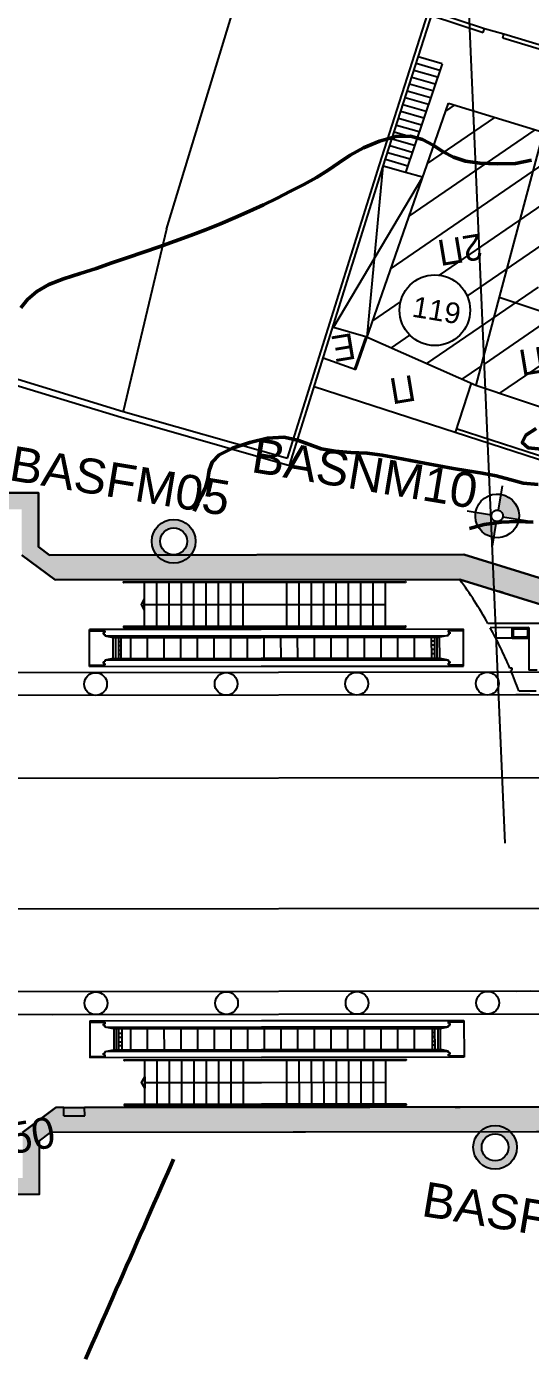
# Model space of a CAD drawing. Header units: metres. Extents: x 93017 to 94633, y 101979 to 102793.
# Drawn here: x 94074.48 to 94079.34, y 102356.58 to 102369.4 of the extents above; entities that cross this region are included whole.
import ezdxf
from ezdxf.enums import TextEntityAlignment as Align

# ---------------------------------------------------------------- set-up
doc = ezdxf.new("R2010")
doc.units = ezdxf.units.M
doc.header["$LTSCALE"] = 0.75
doc.header["$MEASUREMENT"] = 0
for name, color, linetype in [('CG_BR', 253, 'Continuous'), ('CG_DIAF', 253, 'Continuous'), ('CG_KG', 253, 'KG'), ('CG_KR', 253, 'Continuous'), ('CG_KT', 253, 'Continuous'), ('CG_KTISMATA_TXT', 252, 'Continuous'), ('CG_MD', 253, 'Continuous'), ('CG_SBL_BS', 253, 'Continuous'), ('CG_SK', 253, 'Continuous'), ('COREBOREHOLES', 6, 'Continuous'), ('GEOLOGY', 7, 'Continuous'), ('GSLAYER', 7, 'Continuous'), ('HATCH DIAKINDYNEYSHS', 112, 'Continuous'), ('KANABOS', 8, 'Continuous'), ('Od_skari', 8, 'Continuous'), ('OD_TEC', 7, 'Continuous'), ('OTM Line 0.25', 2, 'Continuous'), ('OTM Solid 252', 252, 'Continuous'), ('OTM Solid 253', 253, 'Continuous'), ('proteinomenes', 3, 'Continuous'), ('ΚΤΗΡΙΑ', 7, 'Continuous')]:
    doc.layers.add(name, color=color, linetype=linetype)
doc.styles.add('ARIAL', font='ARIAL.TTF')
doc.styles.add('GRSIMP', font='grsimp')
doc.styles.add('KTISMATA', font='win-sim.shx')
doc.linetypes.add('KG', pattern='A,5,-0.5,[114,OrizLt.shx,S=1,R=0,X=0,Y=0.5],-0.5', length=6)

# ---------------------------------------------------------------- blocks, each defined once
blk = doc.blocks.new('ARI_KAN')
at = {"layer": 'OTM Solid 252', "style": 'GRSIMP'}
blk.add_text('X:', height=1.499999999999999, rotation=90, dxfattribs=at).set_placement((1.199999999982538, 0.9999999999854481), align=Align.MIDDLE_LEFT)
blk.add_text('Y:', height=1.499999999999999, dxfattribs=at).set_placement((1.999999999985448, 1.199999999982538), align=Align.MIDDLE_LEFT)
blk.add_attdef('X', text='', height=1.499999999999999, rotation=90, dxfattribs=at).set_placement((1.199999999982538, 3.499999999970896), align=Align.MIDDLE_LEFT)
blk.add_attdef('Y', text='', height=1.499999999999999, dxfattribs=at).set_placement((4.5, 1.199999999982538), align=Align.MIDDLE_LEFT)
blk = doc.blocks.new('XAIDARI')
at = {"layer": 'Od_skari'}
for p, q in [((93942.72958492895, 102356.4556004454), (93989.01246404578, 102348.815036962)), ((93943.71810472272, 102355.0761699045), (93987.17985901968, 102347.9013290314)), ((93989.61142324109, 102349.1236575485), (93990.03457477238, 102351.6869071327)), ((93990.03457477238, 102351.6869071327), (93993.78382946903, 102351.0679651163)), ((93911.32503273607, 102350.7140855529), (94019.85608974418, 102332.7973429722)), ((93942.9884046613, 102350.6559959465), (94020.68677501932, 102337.8292370533)), ((93969.54236676526, 102350.8129596536), (93969.29810826686, 102350.8532829967)), ((93972.82123028248, 102350.1247465624), (93972.47755458397, 102348.0429235636)), ((93972.82855985903, 102350.1691456312), (93972.8277454611, 102350.1642123981)), ((93973.40909909066, 102350.0276988196), (93973.05809381562, 102347.9014767519)), ((93973.99696789884, 102349.9306510768), (93973.65329220028, 102347.8488280777)), ((93974.58483670706, 102349.833603334), (93974.24116100847, 102347.7517803347)), ((93942.80923723592, 102349.5706853789), (94020.50760759266, 102336.743926478)), ((93975.17270551526, 102349.7365555912), (93974.82902981664, 102347.6547325918)), ((93975.76057432345, 102349.6395078483), (93975.41689862478, 102347.5576848488)), ((93976.34844313154, 102349.5424601055), (93976.00476743288, 102347.4606371059)), ((93976.93631193973, 102349.4454123627), (93976.59263624102, 102347.3635893629)), ((93977.52418074793, 102349.3483646199), (93977.18050504914, 102347.26654162)), ((93978.55991004336, 102348.1081030817), (93972.64939243234, 102349.0838350579)), ((93979.59201851531, 102349.00699766), (93979.24834281653, 102346.9251746596)), ((93980.17988732345, 102348.9099499172), (93979.8362116247, 102346.8281269166)), ((93980.76775613168, 102348.8129021744), (93980.42408043283, 102346.7310791737)), ((93981.35562493988, 102348.7158544316), (93981.01194924097, 102346.6340314307)), ((93981.94349374807, 102348.6188066888), (93981.59981804913, 102346.5369836877)), ((93982.53136255626, 102348.5217589459), (93982.18768685736, 102346.4399359448)), ((93988.54757056503, 102347.675541719), (93990.33525311663, 102348.5966656319)), ((93989.01246404578, 102348.815036962), (93989.61142324109, 102349.1236575485)), ((93968.43645950682, 102346.7589893208), (93968.72638497817, 102348.5152191523)), ((93969.44894761565, 102348.3300558512), (93968.71579781205, 102348.4510871641)), ((93968.72638497807, 102348.5152191519), (93978.36445466954, 102346.9241279141)), ((93969.35698557954, 102348.264154532), (93969.34395522131, 102348.1852228542)), ((93969.42288689912, 102348.172192496), (93969.343955221, 102348.1852228543)), ((93969.43591725742, 102348.2511241737), (93969.35698557929, 102348.2641545321)), ((93969.4228868991, 102348.1721924959), (93969.4098565409, 102348.0932608181)), ((93969.4098565409, 102348.0932608181), (93969.79156601148, 102347.949670672)), ((93978.31477642868, 102346.6232008925), (93969.40985654082, 102348.0932608181)), ((93969.44894761567, 102348.3300558515), (93969.4359172574, 102348.2511241737)), ((93969.63648119078, 102346.9505890433), (93969.80107219858, 102347.9475867362)), ((93969.7498530282, 102346.9318731652), (93969.91444009829, 102347.9288811907)), ((93978.30182751022, 102346.5447625377), (93969.79156601148, 102347.949670672)), ((93970.04467602112, 102347.9073660678), (93969.88006118804, 102346.9103778795)), ((93970.04467602112, 102347.9073660678), (93969.88006118804, 102346.9103778795)), ((93970.01717698826, 102346.8877422527), (93970.18176455302, 102347.8847532753)), ((93984.12313113015, 102347.18970421), (93978.55991004336, 102348.1081030817)), ((93983.11923136441, 102348.4247112031), (93982.77555566544, 102346.3428882018)), ((93983.70710017256, 102348.3276634603), (93983.3634244736, 102346.2458404589)), ((93984.29496898073, 102348.2306157175), (93983.95129328175, 102346.1487927159)), ((93987.24501081092, 102348.2959874207), (93987.17985901968, 102347.9013290314)), ((93988.1665049925, 102347.7384495535), (93987.17985901971, 102347.9013290315)), ((93988.2316567837, 102348.1331079426), (93987.24501081092, 102348.2959874207)), ((93988.2316567837, 102348.1331079426), (93988.16650499249, 102347.7384495535)), ((93969.94632448518, 102347.3117440119), (93970.08343977667, 102347.2891072559)), ((93969.98289929368, 102347.5333459957), (93970.12001458513, 102347.5107092397)), ((93970.01229101408, 102347.7112809923), (93970.14938094409, 102347.6886428382)), ((93971.01733737238, 102347.7473154147), (93970.8526662198, 102346.749816336)), ((93971.81150682807, 102347.6162107326), (93971.6468356755, 102346.6187116539)), ((93972.60567628377, 102347.4851060505), (93972.44100513122, 102346.4876069718)), ((93973.39984573946, 102347.3540013684), (93973.23517458687, 102346.3565022897)), ((93988.16650499249, 102347.7384495535), (93988.54757056503, 102347.675541719)), ((93978.07452919852, 102345.1678980827), (93968.43645950682, 102346.7589893208)), ((93969.18019647646, 102346.7020899961), (93968.44704667287, 102346.823121309)), ((93969.12732551523, 102346.8729837104), (93969.11429515693, 102346.7940520325)), ((93969.1932268348, 102346.7810216743), (93969.11429515695, 102346.7940520326)), ((93969.20625719304, 102346.8599533521), (93969.12732551523, 102346.8729837104)), ((93969.19322683482, 102346.7810216743), (93969.18019647653, 102346.7020899965)), ((93969.21928755131, 102346.9388850299), (93969.20625719303, 102346.8599533521)), ((93969.62689485891, 102346.9521715934), (93969.21928755131, 102346.9388850299)), ((93978.12420743928, 102345.4688251043), (93969.21928755078, 102346.93888503)), ((93978.13715635784, 102345.5472634591), (93969.62689485894, 102346.9521715935)), ((93969.91338994428, 102347.1122453126), (93970.05050523578, 102347.0896085566)), ((93974.19401519514, 102347.2228966863), (93974.02934404262, 102346.2253976076)), ((93974.98814346649, 102347.0915425289), (93974.82347231389, 102346.0940434503)), ((93975.78231292221, 102346.9604378468), (93975.61764176963, 102345.9629387682)), ((93976.57648237787, 102346.8293331647), (93976.41181122529, 102345.8318340861)), ((93977.37065183355, 102346.6982284827), (93977.20598068097, 102345.700729404)), ((93985.75451206016, 102345.3950194662), (93978.31477642871, 102346.6232008925)), ((93978.36445466951, 102346.9241279141), (93986.53734010439, 102345.5749151755)), ((93978.16482128926, 102346.5671238005), (93978.0001501367, 102345.5696247219)), ((93985.34690475237, 102345.3817329027), (93978.30182751028, 102346.5447625377)), ((93978.95894956058, 102346.4357696431), (93978.79427840801, 102345.4382705645)), ((93979.75311901626, 102346.3046649611), (93979.58844786369, 102345.3071658825)), ((93980.547288472, 102346.173560279), (93980.38261731937, 102345.1760612003)), ((93981.34145792763, 102346.0424555969), (93981.17678677506, 102345.0449565183)), ((93965.05810392206, 102345.8977531473), (93965.72283614926, 102345.7880164828)), ((93985.56394307016, 102344.2406436781), (93978.12420743925, 102345.4688251043)), ((93985.18223359954, 102344.3842338242), (93978.13715635784, 102345.5472634591)), ((93982.13562738331, 102345.9113509148), (93981.97095623074, 102344.9138518362)), ((93982.92983802344, 102345.780495708), (93982.76516687089, 102344.7829966293)), ((93983.72400747909, 102345.6493910259), (93983.55933632654, 102344.6518919473)), ((93984.51817693481, 102345.5182863438), (93984.35350578227, 102344.5207872651)), ((93984.79195147037, 102344.448663165), (93984.95654491008, 102345.4456732176)), ((93985.09362754977, 102345.4230247326), (93984.92906727061, 102344.4260275382)), ((93985.09362754977, 102345.4230247326), (93984.92906727061, 102344.4260275382)), ((93985.05927543044, 102344.4045322524), (93985.22386837535, 102345.4015393081)), ((93985.1726472679, 102344.3858163744), (93985.33723316297, 102345.3828149113)), ((93985.75451205985, 102345.3950194662), (93985.34690475221, 102345.3817329027)), ((93985.76754241812, 102345.4739511441), (93985.75451205985, 102345.3950194662)), ((93985.84647409598, 102345.4609207858), (93985.76754241814, 102345.4739511441)), ((93985.7936031346, 102345.6318144997), (93985.78057277638, 102345.5528828219)), ((93985.85950445426, 102345.5398524637), (93985.7805727764, 102345.552882822)), ((93986.52675293828, 102345.5107831873), (93985.7936031347, 102345.6318145002)), ((93985.85950445422, 102345.5398524636), (93985.84647409596, 102345.4609207858)), ((93986.24741463286, 102343.8186853431), (93986.53734010423, 102345.5749151746)), ((93986.24741463305, 102343.818685344), (93978.07452919852, 102345.1678980827)), ((93984.99532245939, 102344.8273950092), (93984.85820677795, 102344.8500294031)), ((93985.03191310959, 102345.0489943778), (93984.89479742812, 102345.0716287718)), ((93985.06127076467, 102345.226934998), (93984.92417864973, 102345.2495599167)), ((93910.29889202463, 102344.4982159243), (94018.82994903275, 102326.5814733436)), ((93984.96238888169, 102344.6278961508), (93984.82527320023, 102344.6505305448)), ((93985.18223359971, 102344.3842338242), (93985.56394307026, 102344.2406436781)), ((93985.53788235376, 102344.0827803224), (93985.52485199549, 102344.0038486446)), ((93985.61681403161, 102344.0697499642), (93985.53788235379, 102344.0827803225)), ((93985.56394307026, 102344.2406436781), (93985.55091271203, 102344.1617120002)), ((93985.62984438987, 102344.1486816421), (93985.55091271205, 102344.1617120003)), ((93985.62984438988, 102344.148681642), (93985.61681403161, 102344.0697499642)), ((93986.25800179917, 102343.8828173322), (93985.52485199558, 102344.0038486451)), ((93940.48006070008, 102335.4616479651), (94015.71520285851, 102323.0415286723)), ((93940.3008932747, 102334.3763373978), (94017.99926363144, 102321.5495784969)), ((93965.12796343658, 102325.7371492128), (93948.32291987997, 102334.1669172872)), ((93964.75275902917, 102324.5828477375), (93947.64654981744, 102333.1636869244)), ((93963.22189639219, 102331.5046274796), (93962.40035769933, 102331.640250385)), ((93962.72892738653, 102331.7887157363), (93963.39364290016, 102331.6789818308)), ((93962.18814592267, 102330.6617483862), (93962.58280431182, 102330.596596595)), ((93962.24919975789, 102328.5757797698), (93962.58280431182, 102330.596596595)), ((93962.48413971452, 102330.6128845428), (93962.58280431182, 102330.596596595)), ((93963.37212109004, 102330.4662930126), (93963.35583314225, 102330.3676284153)), ((93963.35583314225, 102330.3676284153), (93963.46713317375, 102330.3492545593)), ((93963.37212109004, 102330.4662930126), (93963.44199906096, 102330.4547572765)), ((93965.65122043401, 102329.8873431931), (93965.36129496366, 102328.1311133614)), ((93966.3737830716, 102329.7021798923), (93965.64063326796, 102329.8232112049)), ((93975.28929012638, 102328.296251959), (93965.65122043401, 102329.8873431931)), ((93966.26879067728, 102329.5573468945), (93966.28182103546, 102329.6362785723)), ((93966.34772235506, 102329.5443165362), (93966.26879067726, 102329.5573468945)), ((93966.36075271336, 102329.623248214), (93966.28182103545, 102329.6362785722)), ((93966.33469199689, 102329.4653848585), (93966.34772235509, 102329.5443165363)), ((93966.71640146752, 102329.3217947125), (93966.33469199689, 102329.4653848585)), ((93975.2396118856, 102327.9953249374), (93966.33469199632, 102329.4653848585)), ((93966.36075271336, 102329.6232482141), (93966.37378307154, 102329.7021798919)), ((93966.72598779938, 102329.3202121623), (93966.56140190478, 102328.3232136253)), ((93966.8393596368, 102329.3014962843), (93966.67476669245, 102328.3044892286)), ((93975.22666296715, 102327.9168865825), (93966.7164014675, 102329.3217947124)), ((93962.31482000435, 102328.6663003932), (93962.36367872279, 102328.9622631404)), ((93963.11995115019, 102328.9387681292), (93962.33063437195, 102329.0690717116)), ((93963.01314257899, 102328.9057237784), (93962.42115499532, 102329.0034514652)), ((93963.00547218531, 102328.5522847586), (93963.05433090375, 102328.8482475058)), ((93963.11995115019, 102328.9387681292), (93963.03851653617, 102328.4454761874)), ((93963.11995115019, 102328.9387681292), (93963.89837907034, 102328.8102621232)), ((93966.80500751804, 102328.2830038042), (93966.96956779665, 102329.2800009986)), ((93966.80500751804, 102328.2830038042), (93966.96956779665, 102329.2800009986)), ((93966.90331260802, 102328.8786335276), (93967.04042828946, 102328.8559991338)), ((93966.9362461857, 102329.078132386), (93967.07336186714, 102329.055497992)), ((93967.10668359687, 102329.2573653719), (93966.94209015768, 102328.2603553191)), ((93967.77750167651, 102328.1219403771), (93967.94217282855, 102329.1194394559)), ((93968.57167113227, 102327.9908356955), (93968.73634228429, 102328.9883347742)), ((93969.36584058804, 102327.8597310138), (93969.53051174009, 102328.8572300925)), ((93970.1600100438, 102327.7286263321), (93970.3246811958, 102328.7261254108)), ((93962.24919975789, 102328.5757797698), (93964.07796264926, 102328.2738802503)), ((93962.94799591276, 102328.5110964339), (93962.3560083291, 102328.6088241207)), ((93965.3612949637, 102328.1311133619), (93974.99936465573, 102326.5400221275)), ((93966.1050319333, 102328.074214037), (93965.37188212966, 102328.1952453496)), ((93966.03913061357, 102328.1661760727), (93966.05216097181, 102328.2451077505)), ((93966.11806229145, 102328.1531457145), (93966.03913061331, 102328.1661760728)), ((93966.13109264964, 102328.2320773923), (93966.0521609715, 102328.2451077506)), ((93966.10503193326, 102328.0742140368), (93966.11806229145, 102328.1531457145)), ((93966.13109264964, 102328.2320773924), (93966.1441230079, 102328.3110090702)), ((93966.1441230079, 102328.3110090702), (93966.5517303155, 102328.3242956339)), ((93975.04904289644, 102326.8409491491), (93966.14412300783, 102328.3110090702)), ((93975.06199181496, 102326.9193875039), (93966.5517303155, 102328.3242956339)), ((93966.83736430298, 102328.4790935387), (93966.97445641797, 102328.4564686201)), ((93966.86672195804, 102328.6570341589), (93967.00383763945, 102328.6343997651)), ((93970.95417949956, 102327.5975216504), (93971.1188506516, 102328.5950207291)), ((93971.7483901397, 102327.466666444), (93971.91306129172, 102328.4641655227)), ((93972.5425595955, 102327.3355617623), (93972.70723074752, 102328.333060841)), ((93973.33672905124, 102327.2044570806), (93973.50140020325, 102328.2019561594)), ((93974.13089850698, 102327.0733523989), (93974.29556965899, 102328.0708514777)), ((93983.46217556145, 102326.9470392236), (93975.28929012638, 102328.296251959)), ((93974.92506796276, 102326.9422477172), (93975.08973911479, 102327.939746796)), ((93982.27174020946, 102326.7538569513), (93975.22666296715, 102327.9168865825)), ((93982.6793475171, 102326.767143515), (93975.23961188557, 102327.9953249374)), ((93975.7192786029, 102326.8113925109), (93975.88394975492, 102327.8088915895)), ((93976.51344805864, 102326.6802878291), (93976.67811921067, 102327.6777869079)), ((93977.30761751444, 102326.5491831474), (93977.47228866644, 102327.5466822262)), ((93978.10178697016, 102326.4180784658), (93978.26645812219, 102327.4155775445)), ((93968.72155382117, 102325.2908674283), (93969.06522951862, 102327.3726904272)), ((93969.30942262935, 102325.1938196855), (93969.66042790335, 102327.3200417534)), ((93969.89729143753, 102325.0967719427), (93970.24096713503, 102327.1785949419)), ((93970.48516024575, 102324.9997241998), (93970.82883594328, 102327.0815471993)), ((93971.07302905395, 102324.902676457), (93971.41670475148, 102326.9844994566)), ((93971.66089786214, 102324.8056287143), (93972.00457355968, 102326.8874517139)), ((93972.24876667024, 102324.7085809714), (93972.59244236784, 102326.7904039713)), ((93982.48877852855, 102325.6127677267), (93975.04904289647, 102326.8409491491)), ((93982.10706905772, 102325.7563578726), (93975.06199181502, 102326.9193875039)), ((93978.8959564259, 102326.2869737841), (93979.06062757793, 102327.2844728629)), ((93979.69008469734, 102326.1556196271), (93979.85475584939, 102327.1531187059)), ((93980.48425415307, 102326.0245149455), (93980.6489253051, 102327.0220140242)), ((93981.27842360885, 102325.8934102638), (93981.4430947609, 102326.8909093425)), ((93981.88145808024, 102326.8182862918), (93981.716870516, 102325.8212752692)), ((93981.85395904795, 102325.7986624766), (93982.01857388049, 102326.7956506651)), ((93981.85395904795, 102325.7986624766), (93982.01857388049, 102326.7956506651)), ((93982.14878204034, 102326.7741553794), (93981.98419497082, 102325.7771473538)), ((93982.26215387782, 102326.7554395014), (93982.09756287046, 102325.7584418084)), ((93982.27174020963, 102326.7538569513), (93982.67934751722, 102326.767143515)), ((93982.67934751722, 102326.767143515), (93982.69237787547, 102326.8460751928)), ((93982.7713095533, 102326.8330448346), (93982.69237787546, 102326.8460751928)), ((93982.70540823368, 102326.9250068707), (93982.7184385919, 102327.0039385485)), ((93982.78433991152, 102326.9119765124), (93982.70540823367, 102326.9250068706)), ((93983.45158839544, 102326.8829072353), (93982.7184385918, 102327.003938548)), ((93982.77130955331, 102326.8330448346), (93982.78433991152, 102326.9119765124)), ((93983.46217556158, 102326.9470392245), (93983.17225009124, 102325.1908093929)), ((93963.2066121424, 102326.7009399786), (93963.39381674681, 102326.6070341585)), ((93974.80390928226, 102325.3560469599), (93968.89339167073, 102326.3317789329)), ((93972.83663547842, 102324.6115332286), (93973.18031117602, 102326.6933562286)), ((93973.42450428662, 102324.5144854858), (93973.76817998418, 102326.596308486)), ((93974.99936465573, 102326.5400221275), (93983.17225009108, 102325.1908093919)), ((93975.49234205401, 102324.173118526), (93975.83601775175, 102326.2549415266)), ((93976.08021086217, 102324.0760707832), (93976.42388655998, 102326.157893784)), ((93981.91573577523, 102326.1726825488), (93981.77862048367, 102326.1953193047)), ((93981.95231058351, 102326.3942845327), (93981.81519529202, 102326.4169212886)), ((93981.98524512438, 102326.593783232), (93981.84812983284, 102326.616419988)), ((93965.12796343658, 102325.7371492128), (93984.01959428757, 102322.618442953)), ((93976.6680796704, 102323.9790230404), (93977.01175536816, 102326.0608460413)), ((93977.25594847859, 102323.8819752976), (93977.59962417635, 102325.9637982987)), ((93977.84381728679, 102323.7849275548), (93978.18749298457, 102325.866750556)), ((93978.43168609496, 102323.687879812), (93978.77536179284, 102325.7697028133)), ((93979.01955490313, 102323.5908320692), (93979.36323060097, 102325.6726550707)), ((93979.60742371128, 102323.4937843264), (93979.95109940918, 102325.575607328)), ((93980.19529251945, 102323.3967365836), (93980.53896821737, 102325.4785595854)), ((93980.54629779389, 102325.5229586542), (93980.5625857428, 102325.6216232584)), ((93981.88634405484, 102325.9947475522), (93981.74925412486, 102326.0173857062)), ((93982.48877852825, 102325.6127677267), (93982.10706905756, 102325.7563578727)), ((93982.44968745357, 102325.3759726933), (93982.46271781182, 102325.4549043711)), ((93982.54164948968, 102325.4418740128), (93982.46271781181, 102325.454904371)), ((93982.47574817002, 102325.5338360489), (93982.48877852825, 102325.6127677267)), ((93982.55467984789, 102325.5208056907), (93982.47574817002, 102325.5338360489)), ((93982.54164948966, 102325.4418740129), (93982.55467984789, 102325.5208056907)), ((93968.71422424469, 102325.2464683595), (93968.71503864262, 102325.2514015926)), ((93980.36713036953, 102324.4376480911), (93974.80390928226, 102325.3560469599)), ((93983.18283725712, 102325.2549413801), (93982.44968745348, 102325.3759726928)), ((93964.75275902917, 102324.5828477375), (93984.4746652074, 102321.3270762936)), ((93984.01959428757, 102322.618442953), (93984.40065905516, 102322.5555352514)), ((93984.40072041938, 102322.5554848076), (93985.79750003878, 102321.1086659305)), ((93984.4746652074, 102321.3270762936), (93984.94269779672, 102320.8422765615)), ((93984.94269779672, 102320.8422765615), (93984.5195601108, 102318.2790246917)), ((93984.5195601108, 102318.2790246917), (93988.2688181506, 102317.6601029269))]:
    blk.add_line(p, q, dxfattribs=at)
at = {"layer": 'Od_skari', "ltscale": 0.5}
blk.add_line((93985.90750447813, 102343.5707386533), (93987.95672860887, 102343.2324445116), dxfattribs=at)
at = {"layer": 'Od_skari'}
for points in [[(93978.73907747016, 102349.1934136566), (93971.8641134204, 102350.328360321, 0.9999999999999999), (93971.85678384385, 102350.2839612522), (93978.73174789365, 102349.1490145877)], [(93978.7317478936, 102349.1490145877), (93985.25941541886, 102348.0714010278, 0.9999999999999999), (93985.2667449954, 102348.1158000966), (93978.7390774701, 102349.1934136566)], [(93978.38074261848, 102347.0227925187), (93971.505778569, 102348.1577391849, -0.9999999999999999), (93971.51310814552, 102348.2021382537), (93978.38807219501, 102347.0671915875)], [(93978.38807219506, 102347.0671915875), (93984.91573972005, 102345.9895780259, -0.9999999999999999), (93984.90841014356, 102345.9451789571), (93978.3807426186, 102347.0227925187)], [(93974.98307670667, 102326.4413575229), (93968.1081126566, 102327.5763041855, 0.9999999999999999), (93968.1007830801, 102327.5319051168), (93974.97574713017, 102326.3969584541)], [(93974.97574713021, 102326.3969584541), (93981.50341465576, 102325.3193448959, 0.9999999999999999), (93981.5107442323, 102325.3637439647), (93974.98307670676, 102326.4413575229)], [(93974.62474185585, 102324.2707363849), (93967.74977780605, 102325.4056830492, -0.9999999999999999), (93967.75710738254, 102325.4500821181), (93974.63207143237, 102324.3151354538)], [(93974.63207143232, 102324.3151354538), (93981.15973895758, 102323.2375218939, -0.9999999999999999), (93981.15240938109, 102323.1931228251), (93974.62474185579, 102324.2707363849)]]:
    blk.add_lwpolyline(points, format="xyb", dxfattribs=at)
for points in [[(93984.16792298673, 102347.4610318525), (93984.27112802603, 102347.1652722882), (93984.0783392736, 102346.9183765675), (93984.16792298673, 102347.4610318525)], [(93959.33859413813, 102329.0562742299), (93958.10528667213, 102329.2598735774), (93958.70761798238, 102328.9577313525), (93964.1544683092, 102328.0585434347)], [(93980.32233851323, 102324.1663204487), (93980.51512726545, 102324.4132161696), (93980.41192222587, 102324.7089757337), (93980.32233851323, 102324.1663204487)]]:
    blk.add_lwpolyline(points, dxfattribs=at)
for centre in [(93967.17031187931, 102346.1065055025), (93973.38618150794, 102345.0803647911), (93979.60205113661, 102344.0542240796), (93985.81792076527, 102343.0280833682), (93964.6619679181, 102330.9121575213), (93970.87783754677, 102329.8860168099), (93977.0937071754, 102328.8598760985), (93983.30957680407, 102327.8337353871)]:
    blk.add_circle(centre, 0.5499999999999998, dxfattribs=at)
for centre, radius, start, end in [((93984.56374487239, 102335.430885679), 21.7, 190.4241416070286, 193.2567270458183), ((93984.56374487239, 102335.430885679), 21.7, 193.543088155031, 199.2576028910577), ((93962.364152303, 102328.6581564193), 0.04999999999999999, 170.6259288744168, 260.6259288744168), ((93962.41301102142, 102328.9541191665), 0.04999999999999999, 80.62592887441686, 170.6259288744168), ((93963.0049986051, 102328.8563914797), 0.04999999999999999, 350.6259288744168, 80.62592887441686), ((93962.95613988665, 102328.5604287325), 0.04999999999999999, 260.6259288744168, 350.6259288744168), ((93984.56374487239, 102335.430885679), 21.7, 199.8609900304403, 206.5444968630457)]:
    blk.add_arc(centre, radius, start, end, dxfattribs=at)

msp = doc.modelspace()

# ---------------------------------------------------------------- hatches: boundary and pattern name
at = {"layer": 'COREBOREHOLES'}
h = msp.add_hatch(color=253, dxfattribs=at)
edge = h.paths.add_edge_path()
edge.add_arc((94075.89506909698, 102364.4307738605), 0.2108105977794649, 0, 360)
edge = h.paths.add_edge_path(flags=16)
edge.add_arc((94075.89506909698, 102364.4307738605), 0.1295764878208026, 0, 360)
h = msp.add_hatch(color=253, dxfattribs=at)
edge = h.paths.add_edge_path()
edge.add_arc((94078.99727010065, 102358.5828560135), 0.2108105977794649, 0, 360)
edge = h.paths.add_edge_path(flags=16)
edge.add_arc((94078.99727010065, 102358.5828560135), 0.1295764878208026, 0, 360)
at = {"layer": 'HATCH DIAKINDYNEYSHS', "ltscale": 15}
h = msp.add_hatch(dxfattribs=at)
h.set_pattern_fill('ANSI31', color=256, scale=0.09999999999999998, angle=529.4408011586834, style=0)
h.set_pattern_definition([(214.4408011586833, (109260.2785531341, 125634.6140723832), (0.1795635332584616, -0.2618457323000268), [])])
h.paths.add_polyline_path([(94079.46215728525, 102368.3775295594), (94079.03733439723, 102366.785992542), (94079.52069443892, 102366.6254036401, -0.1622352070196872), (94079.41989180964, 102366.8160198357, -0.9195226595835598), (94080.07865522406, 102366.9832304487), (94080.3847701305, 102368.0896763772)])
h.paths.add_polyline_path([(94079.94102156098, 102366.4857564514), (94079.79751535167, 102366.533434171, -0.2246309496122117), (94079.52069443892, 102366.6254036401), (94079.03733439723, 102366.785992542), (94078.88985961612, 102366.2306268534), (94078.90387924606, 102365.9063069916), (94079.65143334543, 102365.655814679)])
h.paths.add_polyline_path([(94078.88985961612, 102366.2306268534), (94078.78812213926, 102368.5841472047), (94078.54816414698, 102368.6576684106), (94077.76220827512, 102366.4005854832), (94078.81192044052, 102365.9371207801)])
h.paths.add_polyline_path([(94078.07910007384, 102366.6053452665, -1), (94078.7519090226, 102366.7172203718, -1)], flags=16)
h.paths.add_polyline_path([(94079.46218163369, 102368.3776207772), (94078.78812213926, 102368.5841472047), (94078.88985961612, 102366.2306268534), (94079.03733439717, 102366.7859925411)])
h.paths.add_polyline_path([(94079.98701059134, 102367.6244130303), (94079.41744991482, 102367.5297061143), (94079.47896059227, 102367.1597852625), (94080.04852126879, 102367.2544921786)], flags=24)
h.paths.add_polyline_path([(94079.46521390436, 102366.3783281967), (94079.17749768632, 102366.3304865587), (94079.23900836374, 102365.9605657069), (94079.52672458178, 102366.008407345)], flags=24)
h.paths.add_polyline_path([(94078.67622298124, 102366.5639686456), (94078.15984778956, 102366.4781054462), (94078.10994553918, 102366.7782140408), (94078.6263207309, 102366.8640772402)], flags=8)
h.paths.add_polyline_path([(94078.91389200688, 102367.4767653501), (94078.34433133036, 102367.3820584341), (94078.4058420078, 102367.0121375823), (94078.97540268433, 102367.1068444984)], flags=24)
at = {"layer": 'OTM Solid 253'}
h = msp.add_hatch(color=256, dxfattribs=at)
h.paths.add_polyline_path([(94066.04297284147, 102348.9890662321), (94063.17427793283, 102350.9332552529), (94068.01108944601, 102358.6217444422), (94067.85677550276, 102358.7188235662), (94067.85480828848, 102360.4079134685), (94066.75481986081, 102360.409541311), (94066.75473272792, 102360.6495509737), (94068.09452520855, 102360.6511113755), (94068.09956592307, 102358.9591064971), (94068.32366195283, 102358.8181281813), (94063.39205105024, 102350.9789479678), (94066.13273637871, 102349.121514363)])
h.paths.add_polyline_path([(94091.4345096633, 102360.6782843667), (94091.43478918135, 102360.4382845294), (94090.33478992748, 102360.4370033301), (94090.33546077007, 102359.8610043331), (94084.08546473643, 102359.853725217), (94084.08676449534, 102358.7377259739), (94074.70490940183, 102358.7267993091), (94074.59686458351, 102358.6462619351), (94074.59746972671, 102358.1266737715), (94073.83747024214, 102358.1257886311), (94073.83686509896, 102358.6453767947), (94073.72863297681, 102358.7256622796), (94070.57877617086, 102358.7219937696), (94069.6893327146, 102357.308154016), (94069.18147126188, 102357.6276485306), (94065.2431225481, 102351.3673360442), (94066.90115399679, 102350.2431017503), (94066.81119738896, 102350.1113278012), (94065.03381988463, 102351.3164860488), (94069.37483702022, 102358.2384666755), (94069.51417875297, 102358.1508791104), (94069.26920911996, 102357.7614807702), (94069.63910153114, 102357.528782274), (94070.54070391481, 102358.9619495912), (94073.67373651775, 102358.9655985067), (94073.99677133851, 102358.7259745695), (94073.99728378827, 102358.2859748679), (94074.43728348987, 102358.2864873177), (94074.43677104011, 102358.7264870192), (94074.75924682477, 102358.9668627564), (94083.84648514005, 102358.9774462931), (94083.84518538127, 102360.0934455357), (94090.09518114575, 102360.1007216947), (94090.09451057212, 102360.6767237243)])
h.paths.add_polyline_path([(94066.7525368918, 102362.3575399733), (94068.09253597165, 102362.3591103827), (94068.0905653808, 102364.051099468), (94069.28787805453, 102364.0524939294), (94069.28401844516, 102367.3664324582), (94071.90670318065, 102367.3694869924), (94071.91028327197, 102364.2955483008), (94071.91056279001, 102364.0555484635), (94073.66780607658, 102364.0575950533), (94073.99026680825, 102364.297974608), (94073.98975198185, 102364.7379743068), (94074.42975168067, 102364.7384891332), (94074.43026650707, 102364.2984894344), (94074.7533163836, 102364.058859303), (94078.65531403257, 102364.0634038025), (94082.25205343962, 102362.95159202), (94082.92083387452, 102362.9523709213), (94083.24514936202, 102364.0087493546), (94083.8406245784, 102364.0094428803), (94083.84185445779, 102362.9534435965), (94090.09185021895, 102362.9607227123), (94090.09252105092, 102362.3847328699), (94091.4325201421, 102362.3862935123), (94091.43224063503, 102362.6262839343), (94090.33224190843, 102362.6250027355), (94090.33157107483, 102363.2010019911), (94084.08157477707, 102363.1937228747), (94084.08034489758, 102364.2497222356), (94083.06771188317, 102364.2485428631), (94082.73725405689, 102363.1721572626), (94082.35258357973, 102363.1717092522), (94078.69617999809, 102364.3034515585), (94074.69841517744, 102364.2987955245), (94074.59017231128, 102364.3790880729), (94074.58956436155, 102364.8986762332), (94073.82956488177, 102364.8977869876), (94073.83017283151, 102364.3781988273), (94073.7221252414, 102364.2976584794), (94072.07028316344, 102364.2957346461), (94072.06651672679, 102367.5296732292), (94069.12383220832, 102367.5262460043), (94069.12759864499, 102364.2923074212), (94067.8502860255, 102364.2908197872), (94067.85225662771, 102362.5988209349), (94066.75225737375, 102362.5975398106)])
msp.add_hatch(color=256, dxfattribs=at).paths.add_polyline_path([(94066.7525368918, 102362.3575399733), (94066.75225737375, 102362.5975398106), (94067.85225662771, 102362.5988209349), (94067.8502860255, 102364.2908197872), (94069.12759864499, 102364.2923074212), (94069.12383220832, 102367.5262460043), (94072.06651672679, 102367.5296732292), (94072.07028316344, 102364.2957346461), (94073.7221252414, 102364.2976584794), (94073.83017283151, 102364.3781988273), (94073.82956488177, 102364.8977869876), (94074.58956436155, 102364.8986762332), (94074.59017231128, 102364.3790880729), (94074.69841517744, 102364.2987955245), (94078.69617999809, 102364.3034515585), (94082.35258357973, 102363.1717092522), (94082.73725405689, 102363.1721572626), (94083.06771188317, 102364.2485428631), (94084.08034489758, 102364.2497222356), (94084.08157477707, 102363.1937228747), (94090.33157107483, 102363.2010019911), (94090.33224190843, 102362.6250027355), (94091.43224063503, 102362.6262839343), (94091.4325201421, 102362.3862935123), (94090.09252105092, 102362.3847328699), (94090.09185021895, 102362.9607227123), (94083.84185445779, 102362.9534435965), (94083.8406245784, 102364.0094428803), (94083.24514936202, 102364.0087493546), (94082.92083387452, 102362.9523709213), (94082.25205343962, 102362.95159202), (94078.65531403257, 102364.0634038025), (94074.7533163836, 102364.058859303), (94074.43026650707, 102364.2984894344), (94074.42975168067, 102364.7384891332), (94073.98975198185, 102364.7379743068), (94073.99026680825, 102364.297974608), (94073.66780607658, 102364.0575950533), (94071.91056279001, 102364.0555484635), (94071.91028327197, 102364.2955483008), (94071.90670318065, 102367.3694869924), (94069.28401844516, 102367.3664324582), (94069.28787805453, 102364.0524939294), (94068.0905653808, 102364.051099468), (94068.09253597165, 102362.3591103827)])
at = {"layer": 'proteinomenes'}
h = msp.add_hatch(color=253, dxfattribs=at)
edge = h.paths.add_edge_path()
edge.add_ellipse((94079.01732667892, 102364.6763295111), major_axis=(0.1713547047440084, 0.1227952494613624), ratio=0.9999999999999957, start_angle=405.0000000108557, end_angle=675.000000000848)
edge.add_line((94079.22532210623, 102364.641992791), (94079.07280687502, 102364.6671706176))
edge.add_ellipse((94079.0173266789, 102364.6763295111), major_axis=(0.0457067385864361, 0.032754107190529), ratio=1, start_angle=405.00000002077604, end_angle=675.0000000020934, ccw=False)
edge.add_line((94079.02648557238, 102364.7318097072), (94079.051663399, 102364.8843249384))
edge = h.paths.add_edge_path(flags=17)
edge.add_ellipse((94079.0173266789, 102364.6763295111), major_axis=(0.0457067385864361, 0.032754107190529), ratio=1, start_angle=584.9999999795186, end_angle=854.9999999969039, ccw=False)
edge.add_line((94079.00816778539, 102364.620849315), (94078.98298995876, 102364.4683340838))
edge.add_ellipse((94079.01732667892, 102364.6763295111), major_axis=(0.1713547047440084, 0.1227952494613624), ratio=0.9999999999999957, start_angle=584.9999999893832, end_angle=854.9999999990893)
edge.add_line((94078.80933125161, 102364.7106662313), (94078.9618464828, 102364.6854884046))

# ---------------------------------------------------------------- linework, layer by layer
at = {"layer": 'CG_BR'}
msp.add_line((94078.2950986723, 102367.943938252), (94078.13251794805, 102367.9888267432), dxfattribs=at)
at = {"layer": 'CG_DIAF'}
for q in [(94076.61594939895, 102370.041229538), (94075.4068193004, 102365.6850489294)]:
    msp.add_line((94075.82686921812, 102367.4443012336), q, dxfattribs=at)
at = {"layer": 'CG_KG'}
msp.add_line((94078.89527263361, 102369.3792948799), (94079.08241939332, 102369.3283563454), dxfattribs=at)
at = {"layer": 'CG_KR', "flags": 128}
for points in [[(94079.35426066362, 102343.7898844952, 1.46819328845689e-06), (94076.78715320272, 102345.638087214, 7.322925953165289e-06)], [(94078.30565908091, 102345.5334307156, -3.369902309286781e-06), (94080.41938797027, 102344.0085562781, -0.000360919295216084)]]:
    msp.add_lwpolyline(points, format="xyb", dxfattribs=at)
at = {"layer": 'CG_KT'}
for p, q in [((94077.65407355616, 102366.090047657), (94078.54816414698, 102368.6576684106)), ((94078.54816414698, 102368.6576684106), (94079.4621853863, 102368.3776196275)), ((94079.46215728525, 102368.3775295594), (94079.03733439723, 102366.785992542)), ((94079.03733439723, 102366.785992542), (94078.81192044052, 102365.9371207801)), ((94079.03733439723, 102366.785992542), (94079.94102156098, 102366.4857564514)), ((94077.43805108315, 102366.4971523764), (94077.7498160078, 102366.4060568674)), ((94077.7498160078, 102366.4060568674), (94077.64132222533, 102366.094487894)), ((94077.33759041477, 102366.2002526389), (94077.65407355616, 102366.090047657)), ((94078.76474907718, 102365.9579476911), (94078.61030132233, 102365.4809391858)), ((94078.6102269181, 102365.4807093899), (94077.25100187378, 102365.9211905577)), ((94078.81192044052, 102365.9371207801), (94079.65143334543, 102365.655814679))]:
    msp.add_line(p, q, dxfattribs=at)
msp.add_lwpolyline([(94077.7498160078, 102366.4060568674), (94078.81192044052, 102365.9371207801)], dxfattribs=at)
at = {"layer": 'CG_MD'}
for p, q in [((94077.9185232408, 102368.0503238589), (94078.39470530333, 102369.5427314343)), ((94078.39470530333, 102369.5427314343), (94078.89527263361, 102369.3792948799)), ((94077.88038531566, 102368.0623865638), (94078.3442733236, 102369.5162632041)), ((94078.38254616069, 102369.5046233281), (94078.88285752354, 102369.3412703477)), ((94078.88285752354, 102369.3412703477), (94078.89527263361, 102369.3792948799)), ((94079.0706870885, 102369.2901156208), (94079.08241939332, 102369.3283563454)), ((94079.0706870885, 102369.2901156208), (94079.68781027553, 102369.1007814124)), ((94079.08241939332, 102369.3283563454), (94079.6997239379, 102369.1389664964)), ((94076.99307221963, 102365.2322032102), (94077.88038531566, 102368.0623865638)), ((94077.01359275042, 102365.1639478753), (94077.9185232408, 102368.0503238589)), ((94073.27980173149, 102366.3349819185), (94075.4068193004, 102365.6850489294)), ((94073.2360986266, 102366.2855973456), (94075.389815737, 102365.6275060259)), ((94075.389815737, 102365.6275060259), (94077.01359275042, 102365.1639478753)), ((94075.4068193004, 102365.6850489294), (94076.99307221963, 102365.2322032102)), ((94080.16032938339, 102364.9788109063, -0.0007932065156637691), (94078.6102269181, 102365.4807093899)), ((94078.62262290611, 102365.5189941273), (94080.13184952424, 102365.0303305917))]:
    msp.add_line(p, q, dxfattribs=at)
at = {"layer": 'CG_SBL_BS'}
for p, q in [((94077.76194650406, 102366.3998337376), (94077.91852324107, 102368.0503238594)), ((94078.2950986723, 102367.943938252), (94077.43805108315, 102366.4971523764))]:
    msp.add_line(p, q, dxfattribs=at)
at = {"layer": 'CG_SK'}
for p, q in [((94078.48593873496, 102369.04021179), (94078.13251794805, 102367.9888267432)), ((94078.46380410934, 102368.9743638963), (94078.23439197519, 102369.0402916236)), ((94078.48593873496, 102369.04021179), (94078.2554964975, 102369.1064355451)), ((94078.41953485808, 102368.8426681089), (94078.1921829306, 102368.9080037806)), ((94078.4416694837, 102368.9085160026), (94078.21328745288, 102368.9741477021)), ((94078.3752656068, 102368.7109723216), (94078.14997388597, 102368.7757159375)), ((94078.39740023244, 102368.7768202153), (94078.17107840828, 102368.8418598591)), ((94078.33099635554, 102368.5792765342), (94078.10776484138, 102368.6434280946)), ((94078.35313098118, 102368.6451244279), (94078.12886936366, 102368.7095720161)), ((94078.28672710428, 102368.4475807468), (94078.06555579675, 102368.5111402516)), ((94078.30886172992, 102368.5134286405), (94078.08666031907, 102368.5772841731)), ((94078.26459247863, 102368.3817328531), (94078.04445127444, 102368.4449963301)), ((94078.22032322738, 102368.2500370657), (94078.00224222985, 102368.3127084871)), ((94078.24245785302, 102368.3158849594), (94078.02334675213, 102368.3788524086)), ((94078.17605397612, 102368.1183412783), (94077.96003318523, 102368.1804206441)), ((94078.19818860176, 102368.184189172), (94077.98113770754, 102368.2465645656)), ((94078.13251794805, 102367.9888267432), (94077.91852324107, 102368.0503238594)), ((94078.1539193505, 102368.0524933846), (94077.93892866292, 102368.1142767226))]:
    msp.add_line(p, q, dxfattribs=at)
at = {"layer": 'COREBOREHOLES', "color": 253}
for centre, radius in [((94075.89506909698, 102364.4307738605), 0.2108105977794649), ((94075.89506909698, 102364.4307738605), 0.1295764878208026), ((94078.99727010065, 102358.5828560135), 0.2108105977794649), ((94078.99727010065, 102358.5828560135), 0.1295764878208026)]:
    msp.add_circle(centre, radius, dxfattribs=at)
at = {"layer": 'GEOLOGY', "color": 1}
msp.add_line((94078.66001456286, 102364.0633955749), (94082.2520448408, 102362.9515783095), dxfattribs=at)
at = {"layer": 'GEOLOGY', "color": 2}
msp.add_lwpolyline([(94073.82956488177, 102364.8977869876), (94074.58956436155, 102364.8986762332), (94074.59017231128, 102364.3790880729), (94074.69841517744, 102364.2987955245), (94078.69617999809, 102364.3034515585), (94082.35258357973, 102363.1717092522), (94082.73725405689, 102363.1721572626), (94083.06771188317, 102364.2485428631), (94084.08034489758, 102364.2497222356), (94084.08157477707, 102363.1937228747), (94090.33157107483, 102363.2010019911), (94090.33224190843, 102362.6250027355), (94091.43224063503, 102362.6262839343), (94091.4325201421, 102362.3862935123), (94090.09252105092, 102362.3847328699), (94090.09185021895, 102362.9607227123), (94083.84185445779, 102362.9534435965), (94083.8406245784, 102364.0094428803), (94083.24514936202, 102364.0087493546), (94082.92083387452, 102362.9523709213), (94082.25205343962, 102362.95159202), (94078.65531403257, 102364.0634038025), (94074.7533163836, 102364.058859303), (94074.43026650707, 102364.2984894344)], dxfattribs=at)
at = {"layer": 'GSLAYER', "color": 1, "lineweight": 50, "flags": 128}
for points in [[(94079.346776093, 102368.1076897783), (94079.19472807908, 102368.0762281805), (94079.01667990445, 102368.0725768153), (94078.84997682279, 102368.0806336773), (94078.71072988425, 102368.0997856622), (94078.59591353056, 102368.1374089575), (94078.49528147539, 102368.1909234246), (94078.39835549524, 102368.2523118688), (94078.29607000793, 102368.3070318106), (94078.17949673781, 102368.3399065237), (94078.03993734758, 102368.3359866999), (94077.88146495365, 102368.2929545039), (94077.72738060125, 102368.2275092828), (94077.59848378593, 102368.1561550488), (94077.48986404878, 102368.0842890164), (94077.38664707993, 102368.0130039791), (94077.27461738978, 102367.9433308534), (94077.15121366488, 102367.8754023596), (94077.02366141437, 102367.8085970131), (94076.89540988134, 102367.7427927837), (94076.76317251669, 102367.6785812389), (94076.62740953421, 102367.615924983), (94076.48874244565, 102367.554768126), (94076.34734944633, 102367.4951741579), (94076.20317809802, 102367.4372686661), (94076.05629091949, 102367.3811132605), (94075.90712949904, 102367.3265604296), (94075.75621455736, 102367.273410988), (94075.60412400254, 102367.2212476199), (94075.45149329968, 102367.1694334683), (94075.2994584922, 102367.1172311034), (94075.14850030778, 102367.0645807002), (94074.99196504024, 102367.0142515362), (94074.8333585907, 102366.9647737439), (94074.68925386967, 102366.9092826848), (94074.57383790959, 102366.8421854949), (94074.48625192765, 102366.7655010977), (94074.42105224021, 102366.6835679518)], [(94076.09303268953, 102364.7204062848), (94076.12794697707, 102364.7946759469), (94076.1674956381, 102364.8724606548), (94076.20351016635, 102364.9508671755), (94076.2242191853, 102365.0319669685), (94076.23658553182, 102365.1145348261), (94076.26533943499, 102365.1942190038), (94076.33589495093, 102365.2665474236), (94076.46465946507, 102365.3285402147), (94076.62885405563, 102365.3834490901), (94076.80060079502, 102365.4258398243), (94076.9591473591, 102365.4370570416), (94077.09074965204, 102365.4080826508), (94077.20477304331, 102365.3644159369), (94077.31905108789, 102365.3247669003), (94077.45228793676, 102365.3000475755), (94077.60529054943, 102365.2892665484), (94077.76222921698, 102365.2804219206), (94077.9088006875, 102365.2627672435), (94078.04564219646, 102365.2371420581), (94078.1797135142, 102365.2092888796), (94078.31655313747, 102365.1837014889), (94078.45396179153, 102365.158348573), (94078.59222852692, 102365.1340071035), (94078.73231829773, 102365.1119867007), (94078.87214776955, 102365.0896674926), (94079.00811561532, 102365.0624727902), (94079.13770439735, 102365.0271998949), (94079.26848707526, 102364.9934393695), (94079.41347944716, 102364.9776825607)], [(94079.39282848098, 102365.5183180303), (94079.29386530982, 102365.4544385401), (94079.25898896446, 102365.383054228), (94079.31569457988, 102365.3336980008), (94079.444923854, 102365.3211639743)], [(94078.7512268679, 102364.553866278), (94078.89046995604, 102364.5928711099), (94079.05451719408, 102364.6170983941), (94079.2139915408, 102364.6236588579), (94079.36287701709, 102364.6157007309)], [(94075.04438486416, 102356.5375838442), (94075.07743621984, 102356.6126229794), (94075.11048757826, 102356.6876621088), (94075.14353893764, 102356.7627012363), (94075.17659029641, 102356.8377403651), (94075.20964165445, 102356.9127794954), (94075.2426930122, 102356.9878186263), (94075.27574437013, 102357.0628577569), (94075.3087957282, 102357.1378968871), (94075.34184708635, 102357.2129360171), (94075.3748984446, 102357.287975147), (94075.40794980284, 102357.3630142769), (94075.441001161, 102357.4380534069), (94075.47405251913, 102357.513092537), (94075.50710387726, 102357.5881316671), (94075.54015523539, 102357.6631707972), (94075.57320659352, 102357.7382099273), (94075.60625795164, 102357.8132490574), (94075.63930930977, 102357.8882881875), (94075.6723606679, 102357.9633273176), (94075.70541202603, 102358.0383664477), (94075.73846338416, 102358.1134055778), (94075.77151474229, 102358.1884447079), (94075.80456610041, 102358.263483838), (94075.83761745854, 102358.3385229681), (94075.87066881667, 102358.4135620982), (94075.8947210784, 102358.4681698631)]]:
    msp.add_lwpolyline(points, dxfattribs=at)
at = {"layer": 'OD_TEC', "color": 8, "ltscale": 10}
msp.add_lwpolyline([(94079.09358027184, 102361.5179022609), (94078.49084517852, 102375.4611349044), (94078.49084517852, 102375.4611349044), (94086.99585123465, 102376.8679515684)], dxfattribs=at)
at = {"layer": 'OTM Line 0.25', "flags": 128}
for points in [[(94074.43026650707, 102364.2984894344), (94074.7533163836, 102364.058859303), (94078.65531403257, 102364.0634038025), (94082.25205343962, 102362.95159202), (94082.92083387452, 102362.9523709213), (94083.24514936202, 102364.0087493546), (94083.8406245784, 102364.0094428803), (94083.84185445779, 102362.9534435965), (94090.09185021895, 102362.9607227123), (94090.09252105092, 102362.3847328699), (94091.4325201421, 102362.3862935123), (94091.43224063503, 102362.6262839343), (94090.33224190843, 102362.6250027355), (94090.33157107483, 102363.2010019911), (94084.08157477707, 102363.1937228747), (94084.08034489758, 102364.2497222356), (94083.06771188317, 102364.2485428631), (94082.73725405689, 102363.1721572626), (94082.35258357973, 102363.1717092522), (94078.69617999809, 102364.3034515585), (94074.69841517744, 102364.2987955245), (94074.59017231128, 102364.3790880729), (94074.58956436155, 102364.8986762332), (94073.82956488177, 102364.8977869876)], [(94091.4345096633, 102360.6782843667), (94091.43478918135, 102360.4382845294), (94090.33478992748, 102360.4370033301), (94090.33546077007, 102359.8610043331), (94084.08546473643, 102359.853725217), (94084.08676449534, 102358.7377259739), (94074.70490940183, 102358.7267993091), (94074.59686458351, 102358.6462619351), (94074.59746972671, 102358.1266737715), (94073.83747024214, 102358.1257886311)], [(94074.43677104011, 102358.7264870192), (94074.75924682477, 102358.9668627564), (94083.84648514005, 102358.9774462931), (94083.84518538127, 102360.0934455357), (94090.09518114575, 102360.1007216947), (94090.09451057212, 102360.6767237243), (94091.4345096633, 102360.6782843667)]]:
    msp.add_lwpolyline(points, dxfattribs=at)
at = {"layer": 'proteinomenes', "color": 253}
for p, q in [((94079.06539808706, 102364.9675231094), (94079.02648557238, 102364.7318097072)), ((94078.72613308065, 102364.7244009193), (94078.96184648281, 102364.6854884046)), ((94079.07280687502, 102364.6671706176), (94079.30852027712, 102364.628258103)), ((94079.00816778539, 102364.620849315), (94078.96925527071, 102364.3851359129))]:
    msp.add_line(p, q, dxfattribs=at)
for centre, major_axis, ratio in [((94079.01732667892, 102364.6763295111), (0.1713547047440084, 0.1227952494613624), 0.9999999999999953), ((94079.0173266789, 102364.6763295111), (0.04570673858643608, 0.03275410719052899), 1)]:
    msp.add_ellipse(centre, major_axis=major_axis, ratio=ratio, start_param=5.497787143782135, end_param=11.78097245096172, dxfattribs=at)
at = {"layer": 'ΚΤΗΡΙΑ'}
msp.add_circle((94078.41550454823, 102366.6612828191), 0.341023430545465, dxfattribs=at)

# ---------------------------------------------------------------- block references
at = {"xscale": 0.1999999999955401, "yscale": 0.1999999999970896, "zscale": 0.2, "rotation": 189.440801158079}
msp.add_blockref('XAIDARI', (109260.2785617329, 125634.6140860937), dxfattribs=at)
at = {"layer": 'KANABOS'}
ref = msp.add_blockref('ARI_KAN', (94072.57603105571, 102358.1325491621), dxfattribs=dict(at, xscale=0.2000000000122818, yscale=0.2000000000116415, zscale=0.2, rotation=9.440801161507581))
ref.add_attrib('X', '94000', dxfattribs={"layer": '0', "height": 0.2999999999999999, "rotation": 99.44080116164339, "style": 'GRSIMP'}).set_placement((94072.69796046961, 102358.8624349189), align=Align.MIDDLE_LEFT)
ref.add_attrib('Y', '102350', dxfattribs={"layer": '0', "height": 0.2999999999999999, "rotation": 9.440801161643389, "style": 'GRSIMP'}).set_placement((94073.42447426636, 102358.5169241331), align=Align.MIDDLE_LEFT)

# ---------------------------------------------------------------- texts
at = {"layer": 'CG_KTISMATA_TXT', "style": 'KTISMATA'}
for s, p in [('2Π', (94078.65986700734, 102367.2444514662)), ('E', (94077.53510800988, 102366.3008428041)), ('Π', (94079.35211113407, 102366.1694469518)), ('Π', (94078.10425944097, 102365.8946526706))]:
    msp.add_text(s, height=0.2499999999999999, rotation=189.4408011616434, dxfattribs=at).set_placement(p, align=Align.MIDDLE_CENTER)
at = {"layer": 'COREBOREHOLES', "color": 253, "char_height": 0.3359999999999999, "width": 0.3791688970651012, "attachment_point": 1, "rotation": 350.6259288741789, "style": 'ARIAL'}
for s, insert in [('{\\fArial|b0|i0|c0|p34;BASFM05}', (94074.35049448595, 102365.3545291628)), ('{\\fArial|b0|i0|c0|p34;BASNM10}', (94076.68740632823, 102365.432500509, 0.000551123889485801)), ('{\\fArial|b0|i0|c0|p34;BASFM06}', (94078.33114274057, 102358.2536819886))]:
    msp.add_mtext(s, dxfattribs=dict(at, insert=insert))
at = {"layer": 'ΚΤΗΡΙΑ', "color": 7, "insert": (94078.21932335626, 102366.797534203), "char_height": 0.2, "width": 0.5416698529501444, "attachment_point": 1, "rotation": 350.6609474110835, "style": 'ARIAL'}
msp.add_mtext('{\\fArial|b0|i0|c161|p34;119}', dxfattribs=at)

doc.saveas('drawing.dxf')
